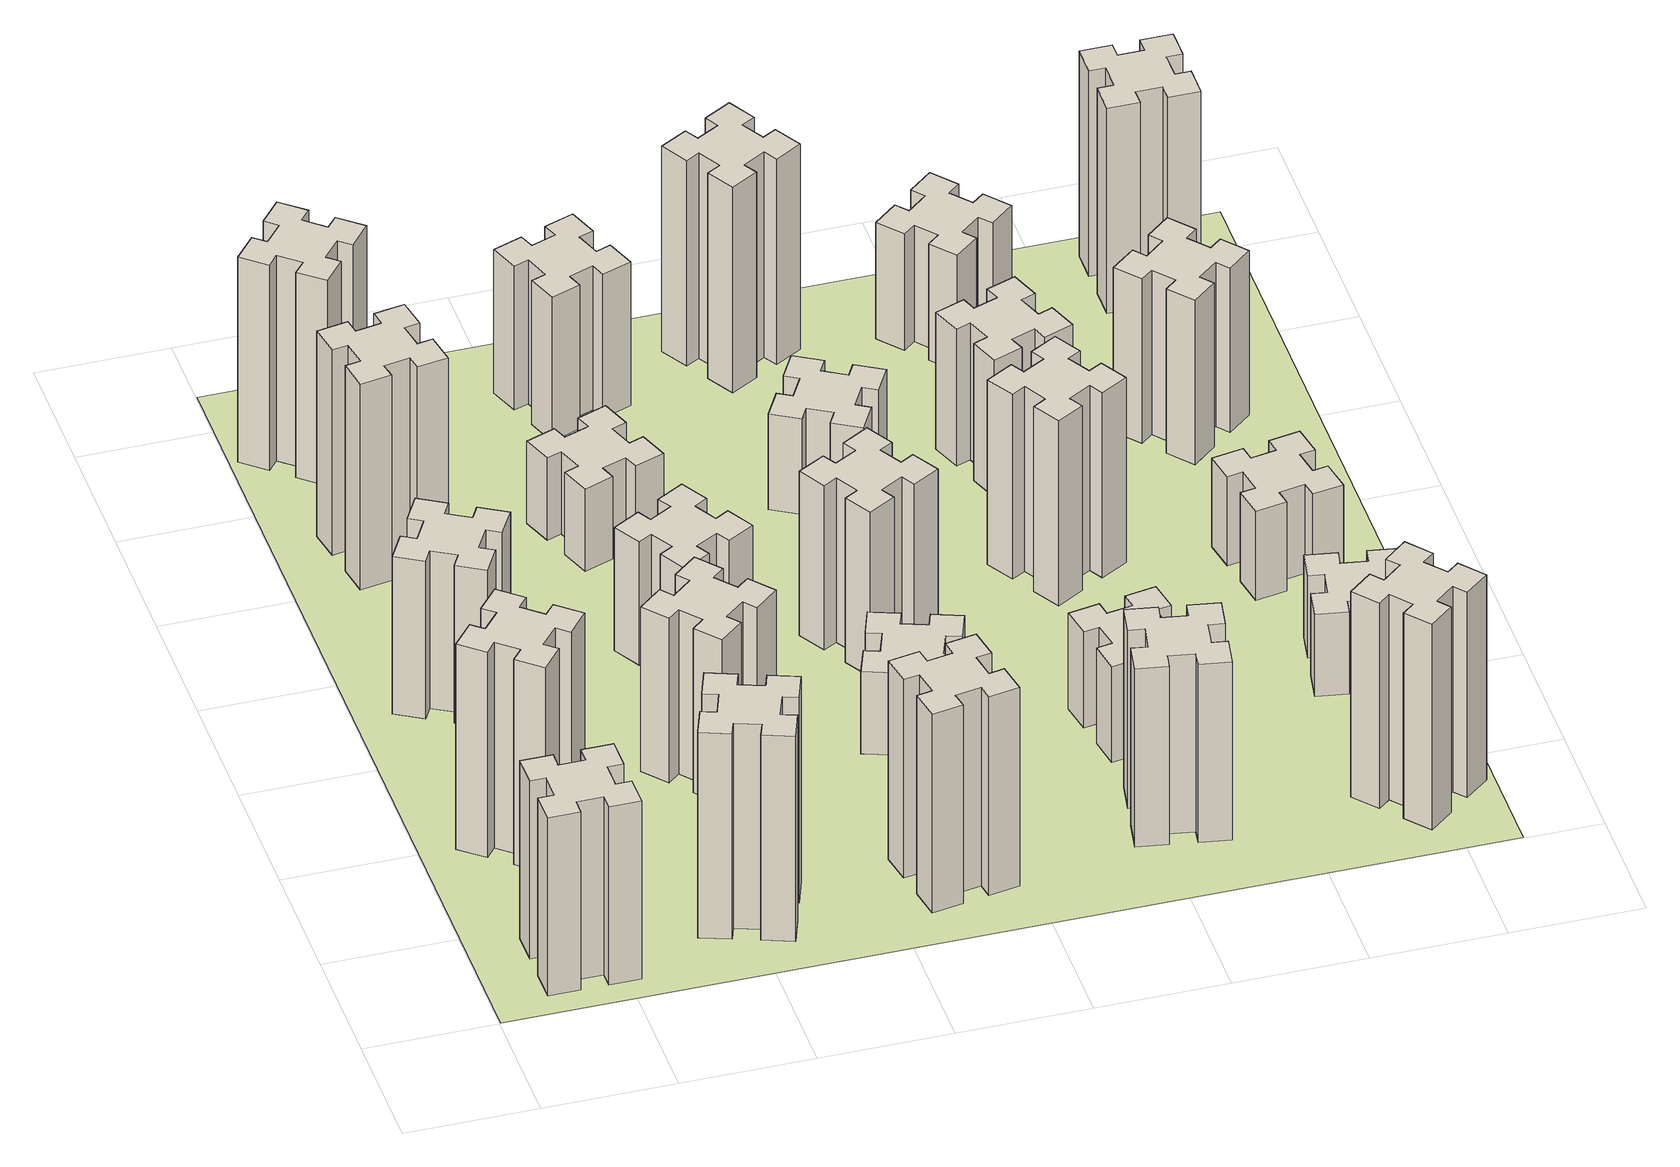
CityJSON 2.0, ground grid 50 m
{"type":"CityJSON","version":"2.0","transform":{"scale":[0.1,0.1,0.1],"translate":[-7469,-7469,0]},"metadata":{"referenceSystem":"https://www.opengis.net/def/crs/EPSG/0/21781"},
"CityObjects":{
"building1":{"type":"Building","attributes":{"class":"1000","function":"1000","usage":"1000","yearOfConstruction":2016,"roofType":"1000","measuredHeight":78,"storeysAboveGround":30,"storeysBelowGround":0},"geometry":[{"type":"Solid","lod":"1","boundaries":[[[[0,1,2,3,4,5,6,7,8,9,10,11,12,13,14,15,16,17,18,19]],[[17,16,20,21]],[[16,15,22,20]],[[15,14,23,22]],[[14,13,24,23]],[[13,12,25,24]],[[12,11,26,25]],[[11,10,27,26]],[[10,9,28,27]],[[9,8,29,28]],[[8,7,30,29]],[[7,6,31,30]],[[6,5,32,31]],[[5,4,33,32]],[[4,3,34,33]],[[3,2,35,34]],[[2,1,36,35]],[[1,0,37,36]],[[0,19,38,37]],[[19,18,39,38]],[[18,17,21,39]],[[24,25,26,27,28,29,30,31,32,33,34,35,36,37,38,39,21,20,22,23]]]]}]},
"building2":{"type":"Building","attributes":{"class":"1000","function":"1000","usage":"1000","yearOfConstruction":2016,"roofType":"1000","measuredHeight":90,"storeysAboveGround":30,"storeysBelowGround":0},"geometry":[{"type":"Solid","lod":"1","boundaries":[[[[40,41,42,43,44,45,46,47,48,49,50,51,52,53,54,55,56,57,58,59]],[[57,56,60,61]],[[56,55,62,60]],[[55,54,63,62]],[[54,53,64,63]],[[53,52,65,64]],[[52,51,66,65]],[[51,50,67,66]],[[50,49,68,67]],[[49,48,69,68]],[[48,47,70,69]],[[47,46,71,70]],[[46,45,72,71]],[[45,44,73,72]],[[44,43,74,73]],[[43,42,75,74]],[[42,41,76,75]],[[41,40,77,76]],[[40,59,78,77]],[[59,58,79,78]],[[58,57,61,79]],[[64,65,66,67,68,69,70,71,72,73,74,75,76,77,78,79,61,60,62,63]]]]}]},
"building3":{"type":"Building","attributes":{"class":"1000","function":"1000","usage":"1000","yearOfConstruction":2016,"roofType":"1000","measuredHeight":69,"storeysAboveGround":30,"storeysBelowGround":0},"geometry":[{"type":"Solid","lod":"1","boundaries":[[[[80,81,82,83,84,85,86,87,88,89,90,91,92,93,94,95,96,97,98,99]],[[97,96,100,101]],[[96,95,102,100]],[[95,94,103,102]],[[94,93,104,103]],[[93,92,105,104]],[[92,91,106,105]],[[91,90,107,106]],[[90,89,108,107]],[[89,88,109,108]],[[88,87,110,109]],[[87,86,111,110]],[[86,85,112,111]],[[85,84,113,112]],[[84,83,114,113]],[[83,82,115,114]],[[82,81,116,115]],[[81,80,117,116]],[[80,99,118,117]],[[99,98,119,118]],[[98,97,101,119]],[[104,105,106,107,108,109,110,111,112,113,114,115,116,117,118,119,101,100,102,103]]]]}]},
"building4":{"type":"Building","attributes":{"class":"1000","function":"1000","usage":"1000","yearOfConstruction":2016,"roofType":"1000","measuredHeight":90,"storeysAboveGround":30,"storeysBelowGround":0},"geometry":[{"type":"Solid","lod":"1","boundaries":[[[[120,121,122,123,124,125,126,127,128,129,130,131,132,133,134,135,136,137,138,139]],[[137,136,140,141]],[[136,135,142,140]],[[135,134,143,142]],[[134,133,144,143]],[[133,132,145,144]],[[132,131,146,145]],[[131,130,147,146]],[[130,129,148,147]],[[129,128,149,148]],[[128,127,150,149]],[[127,126,151,150]],[[126,125,152,151]],[[125,124,153,152]],[[124,123,154,153]],[[123,122,155,154]],[[122,121,156,155]],[[121,120,157,156]],[[120,139,158,157]],[[139,138,159,158]],[[138,137,141,159]],[[144,145,146,147,148,149,150,151,152,153,154,155,156,157,158,159,141,140,142,143]]]]}]},
"building5":{"type":"Building","attributes":{"class":"1000","function":"1000","usage":"1000","yearOfConstruction":2016,"roofType":"1000","measuredHeight":90,"storeysAboveGround":30,"storeysBelowGround":0},"geometry":[{"type":"Solid","lod":"1","boundaries":[[[[160,161,162,163,164,165,166,167,168,169,170,171,172,173,174,175,176,177,178,179]],[[177,176,180,181]],[[176,175,182,180]],[[175,174,183,182]],[[174,173,184,183]],[[173,172,185,184]],[[172,171,186,185]],[[171,170,187,186]],[[170,169,188,187]],[[169,168,189,188]],[[168,167,190,189]],[[167,166,191,190]],[[166,165,192,191]],[[165,164,193,192]],[[164,163,194,193]],[[163,162,195,194]],[[162,161,196,195]],[[161,160,197,196]],[[160,179,198,197]],[[179,178,199,198]],[[178,177,181,199]],[[184,185,186,187,188,189,190,191,192,193,194,195,196,197,198,199,181,180,182,183]]]]}]},
"building6":{"type":"Building","attributes":{"class":"1000","function":"1000","usage":"1000","yearOfConstruction":2016,"roofType":"1000","measuredHeight":90,"storeysAboveGround":30,"storeysBelowGround":0},"geometry":[{"type":"Solid","lod":"1","boundaries":[[[[200,201,202,203,204,205,206,207,208,209,210,211,212,213,214,215,216,217,218,219]],[[217,216,220,221]],[[216,215,222,220]],[[215,214,223,222]],[[214,213,224,223]],[[213,212,225,224]],[[212,211,226,225]],[[211,210,227,226]],[[210,209,228,227]],[[209,208,229,228]],[[208,207,230,229]],[[207,206,231,230]],[[206,205,232,231]],[[205,204,233,232]],[[204,203,234,233]],[[203,202,235,234]],[[202,201,236,235]],[[201,200,237,236]],[[200,219,238,237]],[[219,218,239,238]],[[218,217,221,239]],[[224,225,226,227,228,229,230,231,232,233,234,235,236,237,238,239,221,220,222,223]]]]}]},
"building7":{"type":"Building","attributes":{"class":"1000","function":"1000","usage":"1000","yearOfConstruction":2016,"roofType":"1000","measuredHeight":72,"storeysAboveGround":30,"storeysBelowGround":0},"geometry":[{"type":"Solid","lod":"1","boundaries":[[[[240,241,242,243,244,245,246,247,248,249,250,251,252,253,254,255,256,257,258,259]],[[257,256,260,261]],[[256,255,262,260]],[[255,254,263,262]],[[254,253,264,263]],[[253,252,265,264]],[[252,251,266,265]],[[251,250,267,266]],[[250,249,268,267]],[[249,248,269,268]],[[248,247,270,269]],[[247,246,271,270]],[[246,245,272,271]],[[245,244,273,272]],[[244,243,274,273]],[[243,242,275,274]],[[242,241,276,275]],[[241,240,277,276]],[[240,259,278,277]],[[259,258,279,278]],[[258,257,261,279]],[[264,265,266,267,268,269,270,271,272,273,274,275,276,277,278,279,261,260,262,263]]]]}]},
"building8":{"type":"Building","attributes":{"class":"1000","function":"1000","usage":"1000","yearOfConstruction":2016,"roofType":"1000","measuredHeight":54,"storeysAboveGround":30,"storeysBelowGround":0},"geometry":[{"type":"Solid","lod":"1","boundaries":[[[[280,281,282,283,284,285,286,287,288,289,290,291,292,293,294,295,296,297,298,299]],[[297,296,300,301]],[[296,295,302,300]],[[295,294,303,302]],[[294,293,304,303]],[[293,292,305,304]],[[292,291,306,305]],[[291,290,307,306]],[[290,289,308,307]],[[289,288,309,308]],[[288,287,310,309]],[[287,286,311,310]],[[286,285,312,311]],[[285,284,313,312]],[[284,283,314,313]],[[283,282,315,314]],[[282,281,316,315]],[[281,280,317,316]],[[280,299,318,317]],[[299,298,319,318]],[[298,297,301,319]],[[304,305,306,307,308,309,310,311,312,313,314,315,316,317,318,319,301,300,302,303]]]]}]},
"building9":{"type":"Building","attributes":{"class":"1000","function":"1000","usage":"1000","yearOfConstruction":2016,"roofType":"1000","measuredHeight":87,"storeysAboveGround":30,"storeysBelowGround":0},"geometry":[{"type":"Solid","lod":"1","boundaries":[[[[320,321,322,323,324,325,326,327,328,329,330,331,332,333,334,335,336,337,338,339]],[[337,336,340,341]],[[336,335,342,340]],[[335,334,343,342]],[[334,333,344,343]],[[333,332,345,344]],[[332,331,346,345]],[[331,330,347,346]],[[330,329,348,347]],[[329,328,349,348]],[[328,327,350,349]],[[327,326,351,350]],[[326,325,352,351]],[[325,324,353,352]],[[324,323,354,353]],[[323,322,355,354]],[[322,321,356,355]],[[321,320,357,356]],[[320,339,358,357]],[[339,338,359,358]],[[338,337,341,359]],[[344,345,346,347,348,349,350,351,352,353,354,355,356,357,358,359,341,340,342,343]]]]}]},
"building10":{"type":"Building","attributes":{"class":"1000","function":"1000","usage":"1000","yearOfConstruction":2016,"roofType":"1000","measuredHeight":36,"storeysAboveGround":30,"storeysBelowGround":0},"geometry":[{"type":"Solid","lod":"1","boundaries":[[[[360,361,362,363,364,365,366,367,368,369,370,371,372,373,374,375,376,377,378,379]],[[377,376,380,381]],[[376,375,382,380]],[[375,374,383,382]],[[374,373,384,383]],[[373,372,385,384]],[[372,371,386,385]],[[371,370,387,386]],[[370,369,388,387]],[[369,368,389,388]],[[368,367,390,389]],[[367,366,391,390]],[[366,365,392,391]],[[365,364,393,392]],[[364,363,394,393]],[[363,362,395,394]],[[362,361,396,395]],[[361,360,397,396]],[[360,379,398,397]],[[379,378,399,398]],[[378,377,381,399]],[[384,385,386,387,388,389,390,391,392,393,394,395,396,397,398,399,381,380,382,383]]]]}]},
"building11":{"type":"Building","attributes":{"class":"1000","function":"1000","usage":"1000","yearOfConstruction":2016,"roofType":"1000","measuredHeight":63,"storeysAboveGround":30,"storeysBelowGround":0},"geometry":[{"type":"Solid","lod":"1","boundaries":[[[[400,401,402,403,404,405,406,407,408,409,410,411,412,413,414,415,416,417,418,419]],[[417,416,420,421]],[[416,415,422,420]],[[415,414,423,422]],[[414,413,424,423]],[[413,412,425,424]],[[412,411,426,425]],[[411,410,427,426]],[[410,409,428,427]],[[409,408,429,428]],[[408,407,430,429]],[[407,406,431,430]],[[406,405,432,431]],[[405,404,433,432]],[[404,403,434,433]],[[403,402,435,434]],[[402,401,436,435]],[[401,400,437,436]],[[400,419,438,437]],[[419,418,439,438]],[[418,417,421,439]],[[424,425,426,427,428,429,430,431,432,433,434,435,436,437,438,439,421,420,422,423]]]]}]},
"building12":{"type":"Building","attributes":{"class":"1000","function":"1000","usage":"1000","yearOfConstruction":2016,"roofType":"1000","measuredHeight":36,"storeysAboveGround":30,"storeysBelowGround":0},"geometry":[{"type":"Solid","lod":"1","boundaries":[[[[440,441,442,443,444,445,446,447,448,449,450,451,452,453,454,455,456,457,458,459]],[[457,456,460,461]],[[456,455,462,460]],[[455,454,463,462]],[[454,453,464,463]],[[453,452,465,464]],[[452,451,466,465]],[[451,450,467,466]],[[450,449,468,467]],[[449,448,469,468]],[[448,447,470,469]],[[447,446,471,470]],[[446,445,472,471]],[[445,444,473,472]],[[444,443,474,473]],[[443,442,475,474]],[[442,441,476,475]],[[441,440,477,476]],[[440,459,478,477]],[[459,458,479,478]],[[458,457,461,479]],[[464,465,466,467,468,469,470,471,472,473,474,475,476,477,478,479,461,460,462,463]]]]}]},
"building13":{"type":"Building","attributes":{"class":"1000","function":"1000","usage":"1000","yearOfConstruction":2016,"roofType":"1000","measuredHeight":72,"storeysAboveGround":30,"storeysBelowGround":0},"geometry":[{"type":"Solid","lod":"1","boundaries":[[[[480,481,482,483,484,485,486,487,488,489,490,491,492,493,494,495,496,497,498,499]],[[497,496,500,501]],[[496,495,502,500]],[[495,494,503,502]],[[494,493,504,503]],[[493,492,505,504]],[[492,491,506,505]],[[491,490,507,506]],[[490,489,508,507]],[[489,488,509,508]],[[488,487,510,509]],[[487,486,511,510]],[[486,485,512,511]],[[485,484,513,512]],[[484,483,514,513]],[[483,482,515,514]],[[482,481,516,515]],[[481,480,517,516]],[[480,499,518,517]],[[499,498,519,518]],[[498,497,501,519]],[[504,505,506,507,508,509,510,511,512,513,514,515,516,517,518,519,501,500,502,503]]]]}]},
"building14":{"type":"Building","attributes":{"class":"1000","function":"1000","usage":"1000","yearOfConstruction":2016,"roofType":"1000","measuredHeight":42,"storeysAboveGround":30,"storeysBelowGround":0},"geometry":[{"type":"Solid","lod":"1","boundaries":[[[[520,521,522,523,524,525,526,527,528,529,530,531,532,533,534,535,536,537,538,539]],[[537,536,540,541]],[[536,535,542,540]],[[535,534,543,542]],[[534,533,544,543]],[[533,532,545,544]],[[532,531,546,545]],[[531,530,547,546]],[[530,529,548,547]],[[529,528,549,548]],[[528,527,550,549]],[[527,526,551,550]],[[526,525,552,551]],[[525,524,553,552]],[[524,523,554,553]],[[523,522,555,554]],[[522,521,556,555]],[[521,520,557,556]],[[520,539,558,557]],[[539,538,559,558]],[[538,537,541,559]],[[544,545,546,547,548,549,550,551,552,553,554,555,556,557,558,559,541,540,542,543]]]]}]},
"building15":{"type":"Building","attributes":{"class":"1000","function":"1000","usage":"1000","yearOfConstruction":2016,"roofType":"1000","measuredHeight":78,"storeysAboveGround":30,"storeysBelowGround":0},"geometry":[{"type":"Solid","lod":"1","boundaries":[[[[560,561,562,563,564,565,566,567,568,569,570,571,572,573,574,575,576,577,578,579]],[[577,576,580,581]],[[576,575,582,580]],[[575,574,583,582]],[[574,573,584,583]],[[573,572,585,584]],[[572,571,586,585]],[[571,570,587,586]],[[570,569,588,587]],[[569,568,589,588]],[[568,567,590,589]],[[567,566,591,590]],[[566,565,592,591]],[[565,564,593,592]],[[564,563,594,593]],[[563,562,595,594]],[[562,561,596,595]],[[561,560,597,596]],[[560,579,598,597]],[[579,578,599,598]],[[578,577,581,599]],[[584,585,586,587,588,589,590,591,592,593,594,595,596,597,598,599,581,580,582,583]]]]}]},
"building16":{"type":"Building","attributes":{"class":"1000","function":"1000","usage":"1000","yearOfConstruction":2016,"roofType":"1000","measuredHeight":90,"storeysAboveGround":30,"storeysBelowGround":0},"geometry":[{"type":"Solid","lod":"1","boundaries":[[[[600,601,602,603,604,605,606,607,608,609,610,611,612,613,614,615,616,617,618,619]],[[617,616,620,621]],[[616,615,622,620]],[[615,614,623,622]],[[614,613,624,623]],[[613,612,625,624]],[[612,611,626,625]],[[611,610,627,626]],[[610,609,628,627]],[[609,608,629,628]],[[608,607,630,629]],[[607,606,631,630]],[[606,605,632,631]],[[605,604,633,632]],[[604,603,634,633]],[[603,602,635,634]],[[602,601,636,635]],[[601,600,637,636]],[[600,619,638,637]],[[619,618,639,638]],[[618,617,621,639]],[[624,625,626,627,628,629,630,631,632,633,634,635,636,637,638,639,621,620,622,623]]]]}]},
"building17":{"type":"Building","attributes":{"class":"1000","function":"1000","usage":"1000","yearOfConstruction":2016,"roofType":"1000","measuredHeight":42,"storeysAboveGround":30,"storeysBelowGround":0},"geometry":[{"type":"Solid","lod":"1","boundaries":[[[[640,641,642,643,644,645,646,647,648,649,650,651,652,653,654,655,656,657,658,659]],[[657,656,660,661]],[[656,655,662,660]],[[655,654,663,662]],[[654,653,664,663]],[[653,652,665,664]],[[652,651,666,665]],[[651,650,667,666]],[[650,649,668,667]],[[649,648,669,668]],[[648,647,670,669]],[[647,646,671,670]],[[646,645,672,671]],[[645,644,673,672]],[[644,643,674,673]],[[643,642,675,674]],[[642,641,676,675]],[[641,640,677,676]],[[640,659,678,677]],[[659,658,679,678]],[[658,657,661,679]],[[664,665,666,667,668,669,670,671,672,673,674,675,676,677,678,679,661,660,662,663]]]]}]},
"building18":{"type":"Building","attributes":{"class":"1000","function":"1000","usage":"1000","yearOfConstruction":2016,"roofType":"1000","measuredHeight":81,"storeysAboveGround":30,"storeysBelowGround":0},"geometry":[{"type":"Solid","lod":"1","boundaries":[[[[680,681,682,683,684,685,686,687,688,689,690,691,692,693,694,695,696,697,698,699]],[[697,696,700,701]],[[696,695,702,700]],[[695,694,703,702]],[[694,693,704,703]],[[693,692,705,704]],[[692,691,706,705]],[[691,690,707,706]],[[690,689,708,707]],[[689,688,709,708]],[[688,687,710,709]],[[687,686,711,710]],[[686,685,712,711]],[[685,684,713,712]],[[684,683,714,713]],[[683,682,715,714]],[[682,681,716,715]],[[681,680,717,716]],[[680,699,718,717]],[[699,698,719,718]],[[698,697,701,719]],[[704,705,706,707,708,709,710,711,712,713,714,715,716,717,718,719,701,700,702,703]]]]}]},
"building19":{"type":"Building","attributes":{"class":"1000","function":"1000","usage":"1000","yearOfConstruction":2016,"roofType":"1000","measuredHeight":60,"storeysAboveGround":30,"storeysBelowGround":0},"geometry":[{"type":"Solid","lod":"1","boundaries":[[[[720,721,722,723,724,725,726,727,728,729,730,731,732,733,734,735,736,737,738,739]],[[737,736,740,741]],[[736,735,742,740]],[[735,734,743,742]],[[734,733,744,743]],[[733,732,745,744]],[[732,731,746,745]],[[731,730,747,746]],[[730,729,748,747]],[[729,728,749,748]],[[728,727,750,749]],[[727,726,751,750]],[[726,725,752,751]],[[725,724,753,752]],[[724,723,754,753]],[[723,722,755,754]],[[722,721,756,755]],[[721,720,757,756]],[[720,739,758,757]],[[739,738,759,758]],[[738,737,741,759]],[[744,745,746,747,748,749,750,751,752,753,754,755,756,757,758,759,741,740,742,743]]]]}]},
"building20":{"type":"Building","attributes":{"class":"1000","function":"1000","usage":"1000","yearOfConstruction":2016,"roofType":"1000","measuredHeight":90,"storeysAboveGround":30,"storeysBelowGround":0},"geometry":[{"type":"Solid","lod":"1","boundaries":[[[[760,761,762,763,764,765,766,767,768,769,770,771,772,773,774,775,776,777,778,779]],[[777,776,780,781]],[[776,775,782,780]],[[775,774,783,782]],[[774,773,784,783]],[[773,772,785,784]],[[772,771,786,785]],[[771,770,787,786]],[[770,769,788,787]],[[769,768,789,788]],[[768,767,790,789]],[[767,766,791,790]],[[766,765,792,791]],[[765,764,793,792]],[[764,763,794,793]],[[763,762,795,794]],[[762,761,796,795]],[[761,760,797,796]],[[760,779,798,797]],[[779,778,799,798]],[[778,777,781,799]],[[784,785,786,787,788,789,790,791,792,793,794,795,796,797,798,799,781,780,782,783]]]]}]},
"building21":{"type":"Building","attributes":{"class":"1000","function":"1000","usage":"1000","yearOfConstruction":2016,"roofType":"1000","measuredHeight":51,"storeysAboveGround":30,"storeysBelowGround":0},"geometry":[{"type":"Solid","lod":"1","boundaries":[[[[800,801,802,803,804,805,806,807,808,809,810,811,812,813,814,815,816,817,818,819]],[[817,816,820,821]],[[816,815,822,820]],[[815,814,823,822]],[[814,813,824,823]],[[813,812,825,824]],[[812,811,826,825]],[[811,810,827,826]],[[810,809,828,827]],[[809,808,829,828]],[[808,807,830,829]],[[807,806,831,830]],[[806,805,832,831]],[[805,804,833,832]],[[804,803,834,833]],[[803,802,835,834]],[[802,801,836,835]],[[801,800,837,836]],[[800,819,838,837]],[[819,818,839,838]],[[818,817,821,839]],[[824,825,826,827,828,829,830,831,832,833,834,835,836,837,838,839,821,820,822,823]]]]}]},
"building22":{"type":"Building","attributes":{"class":"1000","function":"1000","usage":"1000","yearOfConstruction":2016,"roofType":"1000","measuredHeight":36,"storeysAboveGround":30,"storeysBelowGround":0},"geometry":[{"type":"Solid","lod":"1","boundaries":[[[[840,841,842,843,844,845,846,847,848,849,850,851,852,853,854,855,856,857,858,859]],[[857,856,860,861]],[[856,855,862,860]],[[855,854,863,862]],[[854,853,864,863]],[[853,852,865,864]],[[852,851,866,865]],[[851,850,867,866]],[[850,849,868,867]],[[849,848,869,868]],[[848,847,870,869]],[[847,846,871,870]],[[846,845,872,871]],[[845,844,873,872]],[[844,843,874,873]],[[843,842,875,874]],[[842,841,876,875]],[[841,840,877,876]],[[840,859,878,877]],[[859,858,879,878]],[[858,857,861,879]],[[864,865,866,867,868,869,870,871,872,873,874,875,876,877,878,879,861,860,862,863]]]]}]},
"building23":{"type":"Building","attributes":{"class":"1000","function":"1000","usage":"1000","yearOfConstruction":2016,"roofType":"1000","measuredHeight":39,"storeysAboveGround":30,"storeysBelowGround":0},"geometry":[{"type":"Solid","lod":"1","boundaries":[[[[880,881,882,883,884,885,886,887,888,889,890,891,892,893,894,895,896,897,898,899]],[[897,896,900,901]],[[896,895,902,900]],[[895,894,903,902]],[[894,893,904,903]],[[893,892,905,904]],[[892,891,906,905]],[[891,890,907,906]],[[890,889,908,907]],[[889,888,909,908]],[[888,887,910,909]],[[887,886,911,910]],[[886,885,912,911]],[[885,884,913,912]],[[884,883,914,913]],[[883,882,915,914]],[[882,881,916,915]],[[881,880,917,916]],[[880,899,918,917]],[[899,898,919,918]],[[898,897,901,919]],[[904,905,906,907,908,909,910,911,912,913,914,915,916,917,918,919,901,900,902,903]]]]}]},
"building24":{"type":"Building","attributes":{"class":"1000","function":"1000","usage":"1000","yearOfConstruction":2016,"roofType":"1000","measuredHeight":72,"storeysAboveGround":30,"storeysBelowGround":0},"geometry":[{"type":"Solid","lod":"1","boundaries":[[[[920,921,922,923,924,925,926,927,928,929,930,931,932,933,934,935,936,937,938,939]],[[937,936,940,941]],[[936,935,942,940]],[[935,934,943,942]],[[934,933,944,943]],[[933,932,945,944]],[[932,931,946,945]],[[931,930,947,946]],[[930,929,948,947]],[[929,928,949,948]],[[928,927,950,949]],[[927,926,951,950]],[[926,925,952,951]],[[925,924,953,952]],[[924,923,954,953]],[[923,922,955,954]],[[922,921,956,955]],[[921,920,957,956]],[[920,939,958,957]],[[939,938,959,958]],[[938,937,941,959]],[[944,945,946,947,948,949,950,951,952,953,954,955,956,957,958,959,941,940,942,943]]]]}]},
"building25":{"type":"Building","attributes":{"class":"1000","function":"1000","usage":"1000","yearOfConstruction":2016,"roofType":"1000","measuredHeight":90,"storeysAboveGround":30,"storeysBelowGround":0},"geometry":[{"type":"Solid","lod":"1","boundaries":[[[[960,961,962,963,964,965,966,967,968,969,970,971,972,973,974,975,976,977,978,979]],[[977,976,980,981]],[[976,975,982,980]],[[975,974,983,982]],[[974,973,984,983]],[[973,972,985,984]],[[972,971,986,985]],[[971,970,987,986]],[[970,969,988,987]],[[969,968,989,988]],[[968,967,990,989]],[[967,966,991,990]],[[966,965,992,991]],[[965,964,993,992]],[[964,963,994,993]],[[963,962,995,994]],[[962,961,996,995]],[[961,960,997,996]],[[960,979,998,997]],[[979,978,999,998]],[[978,977,981,999]],[[984,985,986,987,988,989,990,991,992,993,994,995,996,997,998,999,981,980,982,983]]]]}]},
"landuse1":{"type":"LandUse","attributes":{"name":"plot1","function":"1010"},"geometry":[{"type":"MultiSurface","lod":"1","boundaries":[[[1000,1001,1002,1003]]]}]}
},
"vertices":[
[265,325,0],[265,225,0],[205,225,0],[205,105,0],[325,105,0],[325,165,0],[425,165,0],[425,105,0],[545,105,0],[545,225,0],[485,225,0],[485,325,0],[545,325,0],[545,445,0],[425,445,0],[425,385,0],[325,385,0],[325,445,0],[205,445,0],[205,325,0],[325,385,780],[325,445,780],[425,385,780],[425,445,780],[545,445,780],[545,325,780],[485,325,780],[485,225,780],[545,225,780],[545,105,780],[425,105,780],[425,165,780],[325,165,780],[325,105,780],[205,105,780],[205,225,780],[265,225,780],[265,325,780],[205,325,780],[205,445,780],
[484,1067,0],[408,1132,0],[446,1178,0],[354,1255,0],[277,1163,0],[323,1124,0],[259,1048,0],[213,1086,0],[136,994,0],[228,917,0],[266,963,0],[343,899,0],[304,853,0],[396,776,0],[473,868,0],[427,906,0],[492,983,0],[538,944,0],[615,1036,0],[523,1113,0],[492,983,900],[538,944,900],[427,906,900],[473,868,900],[396,776,900],[304,853,900],[343,899,900],[266,963,900],[228,917,900],[136,994,900],[213,1086,900],[259,1048,900],[323,1124,900],[277,1163,900],[354,1255,900],[446,1178,900],[408,1132,900],[484,1067,900],[523,1113,900],[615,1036,900],
[474,1926,0],[387,1976,0],[417,2028,0],[313,2088,0],[253,1984,0],[305,1954,0],[255,1867,0],[203,1897,0],[143,1793,0],[247,1733,0],[277,1785,0],[364,1735,0],[334,1683,0],[438,1623,0],[498,1727,0],[446,1757,0],[496,1844,0],[548,1814,0],[608,1918,0],[504,1978,0],[496,1844,690],[548,1814,690],[446,1757,690],[498,1727,690],[438,1623,690],[334,1683,690],[364,1735,690],[277,1785,690],[247,1733,690],[143,1793,690],[203,1897,690],[255,1867,690],[305,1954,690],[253,1984,690],[313,2088,690],[417,2028,690],[387,1976,690],[474,1926,690],[504,1978,690],[608,1918,690],
[929,460,0],[895,366,0],[839,387,0],[797,274,0],[910,233,0],[931,289,0],[1025,255,0],[1004,199,0],[1117,157,0],[1158,270,0],[1102,291,0],[1136,385,0],[1192,364,0],[1233,477,0],[1120,518,0],[1100,462,0],[1006,496,0],[1027,552,0],[914,593,0],[873,480,0],[1006,496,900],[1027,552,900],[1100,462,900],[1120,518,900],[1233,477,900],[1192,364,900],[1136,385,900],[1102,291,900],[1158,270,900],[1117,157,900],[1004,199,900],[1025,255,900],[931,289,900],[910,233,900],[797,274,900],[839,387,900],[895,366,900],[929,460,900],[873,480,900],[914,593,900],
[405,2812,0],[307,2795,0],[297,2854,0],[178,2833,0],[199,2715,0],[258,2725,0],[276,2627,0],[217,2617,0],[237,2498,0],[356,2519,0],[345,2578,0],[444,2596,0],[454,2537,0],[572,2557,0],[551,2676,0],[492,2665,0],[475,2764,0],[534,2774,0],[513,2892,0],[395,2871,0],[475,2764,900],[534,2774,900],[492,2665,900],[551,2676,900],[572,2557,900],[454,2537,900],[444,2596,900],[345,2578,900],[356,2519,900],[237,2498,900],[217,2617,900],[276,2627,900],[258,2725,900],[199,2715,900],[178,2833,900],[297,2854,900],[307,2795,900],[405,2812,900],[395,2871,900],[513,2892,900],
[384,3387,0],[308,3452,0],[346,3498,0],[254,3575,0],[177,3483,0],[223,3444,0],[159,3368,0],[113,3406,0],[36,3314,0],[128,3237,0],[166,3283,0],[243,3219,0],[204,3173,0],[296,3096,0],[373,3188,0],[327,3226,0],[392,3303,0],[438,3264,0],[515,3356,0],[423,3433,0],[392,3303,900],[438,3264,900],[327,3226,900],[373,3188,900],[296,3096,900],[204,3173,900],[243,3219,900],[166,3283,900],[128,3237,900],[36,3314,900],[113,3406,900],[159,3368,900],[223,3444,900],[177,3483,900],[254,3575,900],[346,3498,900],[308,3452,900],[384,3387,900],[423,3433,900],[515,3356,900],
[1083,1332,0],[1006,1267,0],[968,1313,0],[876,1236,0],[953,1144,0],[999,1183,0],[1063,1106,0],[1017,1068,0],[1094,976,0],[1186,1053,0],[1148,1099,0],[1224,1163,0],[1263,1117,0],[1355,1194,0],[1278,1286,0],[1232,1248,0],[1167,1324,0],[1213,1363,0],[1136,1455,0],[1044,1378,0],[1167,1324,720],[1213,1363,720],[1232,1248,720],[1278,1286,720],[1355,1194,720],[1263,1117,720],[1224,1163,720],[1148,1099,720],[1186,1053,720],[1094,976,720],[1017,1068,720],[1063,1106,720],[999,1183,720],[953,1144,720],[876,1236,720],[968,1313,720],[1006,1267,720],[1083,1332,720],[1044,1378,720],[1136,1455,720],
[1336,1867,0],[1286,1954,0],[1338,1984,0],[1278,2088,0],[1174,2028,0],[1204,1976,0],[1117,1926,0],[1087,1978,0],[983,1918,0],[1043,1814,0],[1095,1844,0],[1145,1757,0],[1093,1727,0],[1153,1623,0],[1257,1683,0],[1227,1735,0],[1314,1785,0],[1344,1733,0],[1448,1793,0],[1388,1897,0],[1314,1785,540],[1344,1733,540],[1227,1735,540],[1257,1683,540],[1153,1623,540],[1093,1727,540],[1145,1757,540],[1095,1844,540],[1043,1814,540],[983,1918,540],[1087,1978,540],[1117,1926,540],[1204,1976,540],[1174,2028,540],[1278,2088,540],[1338,1984,540],[1286,1954,540],[1336,1867,540],[1388,1897,540],[1448,1793,540],
[1785,492,0],[1687,475,0],[1677,534,0],[1558,513,0],[1579,395,0],[1638,405,0],[1656,307,0],[1597,297,0],[1617,178,0],[1736,199,0],[1725,258,0],[1824,276,0],[1834,217,0],[1952,237,0],[1931,356,0],[1872,345,0],[1855,444,0],[1914,454,0],[1893,572,0],[1775,551,0],[1855,444,870],[1914,454,870],[1872,345,870],[1931,356,870],[1952,237,870],[1834,217,870],[1824,276,870],[1725,258,870],[1736,199,870],[1617,178,870],[1597,297,870],[1656,307,870],[1638,405,870],[1579,395,870],[1558,513,870],[1677,534,870],[1687,475,870],[1785,492,870],[1775,551,870],[1893,572,870],
[1125,2716,0],[1031,2682,0],[1010,2738,0],[897,2697,0],[939,2584,0],[995,2605,0],[1029,2511,0],[973,2490,0],[1014,2377,0],[1127,2419,0],[1106,2475,0],[1200,2509,0],[1220,2453,0],[1333,2494,0],[1292,2607,0],[1236,2586,0],[1202,2680,0],[1258,2700,0],[1217,2813,0],[1104,2772,0],[1202,2680,360],[1258,2700,360],[1236,2586,360],[1292,2607,360],[1333,2494,360],[1220,2453,360],[1200,2509,360],[1106,2475,360],[1127,2419,360],[1014,2377,360],[973,2490,360],[1029,2511,360],[995,2605,360],[939,2584,360],[897,2697,360],[1010,2738,360],[1031,2682,360],[1125,2716,360],[1104,2772,360],[1217,2813,360],
[1225,3456,0],[1131,3422,0],[1110,3478,0],[997,3437,0],[1039,3324,0],[1095,3345,0],[1129,3251,0],[1073,3230,0],[1114,3117,0],[1227,3159,0],[1206,3215,0],[1300,3249,0],[1320,3193,0],[1433,3234,0],[1392,3347,0],[1336,3326,0],[1302,3420,0],[1358,3440,0],[1317,3553,0],[1204,3512,0],[1302,3420,630],[1358,3440,630],[1336,3326,630],[1392,3347,630],[1433,3234,630],[1320,3193,630],[1300,3249,630],[1206,3215,630],[1227,3159,630],[1114,3117,630],[1073,3230,630],[1129,3251,630],[1095,3345,630],[1039,3324,630],[997,3437,630],[1110,3478,630],[1131,3422,630],[1225,3456,630],[1204,3512,630],[1317,3553,630],
[1771,1129,0],[1865,1095,0],[1844,1039,0],[1957,997,0],[1998,1110,0],[1942,1131,0],[1976,1225,0],[2032,1204,0],[2073,1317,0],[1960,1358,0],[1940,1302,0],[1846,1336,0],[1867,1392,0],[1754,1433,0],[1713,1320,0],[1769,1300,0],[1735,1206,0],[1679,1227,0],[1637,1114,0],[1750,1073,0],[1735,1206,360],[1679,1227,360],[1769,1300,360],[1713,1320,360],[1754,1433,360],[1867,1392,360],[1846,1336,360],[1940,1302,360],[1960,1358,360],[2073,1317,360],[2032,1204,360],[1976,1225,360],[1942,1131,360],[1998,1110,360],[1957,997,360],[1844,1039,360],[1865,1095,360],[1771,1129,360],[1750,1073,360],[1637,1114,360],
[1976,1767,0],[1926,1854,0],[1978,1884,0],[1918,1988,0],[1814,1928,0],[1844,1876,0],[1757,1826,0],[1727,1878,0],[1623,1818,0],[1683,1714,0],[1735,1744,0],[1785,1657,0],[1733,1627,0],[1793,1523,0],[1897,1583,0],[1867,1635,0],[1954,1685,0],[1984,1633,0],[2088,1693,0],[2028,1797,0],[1954,1685,720],[1984,1633,720],[1867,1635,720],[1897,1583,720],[1793,1523,720],[1733,1627,720],[1785,1657,720],[1735,1744,720],[1683,1714,720],[1623,1818,720],[1727,1878,720],[1757,1826,720],[1844,1876,720],[1814,1928,720],[1918,1988,720],[1978,1884,720],[1926,1854,720],[1976,1767,720],[2028,1797,720],[2088,1693,720],
[2026,2497,0],[2076,2584,0],[2128,2554,0],[2188,2658,0],[2084,2718,0],[2054,2666,0],[1967,2716,0],[1997,2768,0],[1893,2828,0],[1833,2724,0],[1885,2694,0],[1835,2607,0],[1783,2637,0],[1723,2533,0],[1827,2473,0],[1857,2525,0],[1944,2475,0],[1914,2423,0],[2018,2363,0],[2078,2467,0],[1944,2475,420],[1914,2423,420],[1857,2525,420],[1827,2473,420],[1723,2533,420],[1783,2637,420],[1835,2607,420],[1885,2694,420],[1833,2724,420],[1893,2828,420],[1997,2768,420],[1967,2716,420],[2054,2666,420],[2084,2718,420],[2188,2658,420],[2128,2554,420],[2076,2584,420],[2026,2497,420],[2078,2467,420],[2018,2363,420],
[2496,544,0],[2478,445,0],[2419,456,0],[2398,337,0],[2517,317,0],[2527,376,0],[2625,358,0],[2615,299,0],[2733,278,0],[2754,397,0],[2695,407,0],[2712,505,0],[2771,495,0],[2792,613,0],[2674,634,0],[2664,575,0],[2565,592,0],[2576,651,0],[2457,672,0],[2437,554,0],[2565,592,780],[2576,651,780],[2664,575,780],[2674,634,780],[2792,613,780],[2771,495,780],[2712,505,780],[2695,407,780],[2754,397,780],[2733,278,780],[2615,299,780],[2625,358,780],[2527,376,780],[2517,317,780],[2398,337,780],[2419,456,780],[2478,445,780],[2496,544,780],[2437,554,780],[2457,672,780],
[1844,3556,0],[1757,3506,0],[1727,3558,0],[1623,3498,0],[1683,3394,0],[1735,3424,0],[1785,3337,0],[1733,3307,0],[1793,3203,0],[1897,3263,0],[1867,3315,0],[1954,3365,0],[1984,3313,0],[2088,3373,0],[2028,3477,0],[1976,3447,0],[1926,3534,0],[1978,3564,0],[1918,3668,0],[1814,3608,0],[1926,3534,900],[1978,3564,900],[1976,3447,900],[2028,3477,900],[2088,3373,900],[1984,3313,900],[1954,3365,900],[1867,3315,900],[1897,3263,900],[1793,3203,900],[1733,3307,900],[1785,3337,900],[1735,3424,900],[1683,3394,900],[1623,3498,900],[1727,3558,900],[1757,3506,900],[1844,3556,900],[1814,3608,900],[1918,3668,900],
[2625,1132,0],[2527,1115,0],[2517,1174,0],[2398,1153,0],[2419,1035,0],[2478,1045,0],[2496,947,0],[2437,937,0],[2457,818,0],[2576,839,0],[2565,898,0],[2664,916,0],[2674,857,0],[2792,877,0],[2771,996,0],[2712,985,0],[2695,1084,0],[2754,1094,0],[2733,1212,0],[2615,1191,0],[2695,1084,420],[2754,1094,420],[2712,985,420],[2771,996,420],[2792,877,420],[2674,857,420],[2664,916,420],[2565,898,420],[2576,839,420],[2457,818,420],[2437,937,420],[2496,947,420],[2478,1045,420],[2419,1035,420],[2398,1153,420],[2517,1174,420],[2527,1115,420],[2625,1132,420],[2615,1191,420],[2733,1212,420],
[2716,1967,0],[2666,2054,0],[2718,2084,0],[2658,2188,0],[2554,2128,0],[2584,2076,0],[2497,2026,0],[2467,2078,0],[2363,2018,0],[2423,1914,0],[2475,1944,0],[2525,1857,0],[2473,1827,0],[2533,1723,0],[2637,1783,0],[2607,1835,0],[2694,1885,0],[2724,1833,0],[2828,1893,0],[2768,1997,0],[2694,1885,810],[2724,1833,810],[2607,1835,810],[2637,1783,810],[2533,1723,810],[2473,1827,810],[2525,1857,810],[2475,1944,810],[2423,1914,810],[2363,2018,810],[2467,2078,810],[2497,2026,810],[2584,2076,810],[2554,2128,810],[2658,2188,810],[2718,2084,810],[2666,2054,810],[2716,1967,810],[2768,1997,810],[2828,1893,810],
[2586,2475,0],[2680,2509,0],[2700,2453,0],[2813,2494,0],[2772,2607,0],[2716,2586,0],[2682,2680,0],[2738,2700,0],[2697,2813,0],[2584,2772,0],[2605,2716,0],[2511,2682,0],[2490,2738,0],[2377,2697,0],[2419,2584,0],[2475,2605,0],[2509,2511,0],[2453,2490,0],[2494,2377,0],[2607,2419,0],[2509,2511,600],[2453,2490,600],[2475,2605,600],[2419,2584,600],[2377,2697,600],[2490,2738,600],[2511,2682,600],[2605,2716,600],[2584,2772,600],[2697,2813,600],[2738,2700,600],[2682,2680,600],[2716,2586,600],[2772,2607,600],[2813,2494,600],[2700,2453,600],[2680,2509,600],[2586,2475,600],[2607,2419,600],[2494,2377,600],
[3468,259,0],[3544,323,0],[3583,277,0],[3675,354,0],[3598,446,0],[3552,408,0],[3487,484,0],[3533,523,0],[3456,615,0],[3364,538,0],[3403,492,0],[3326,427,0],[3288,473,0],[3196,396,0],[3273,304,0],[3319,343,0],[3383,266,0],[3337,228,0],[3414,136,0],[3506,213,0],[3383,266,900],[3337,228,900],[3319,343,900],[3273,304,900],[3196,396,900],[3288,473,900],[3326,427,900],[3403,492,900],[3364,538,900],[3456,615,900],[3533,523,900],[3487,484,900],[3552,408,900],[3598,446,900],[3675,354,900],[3583,277,900],[3544,323,900],[3468,259,900],[3506,213,900],[3414,136,900],
[2712,3368,0],[2647,3444,0],[2693,3483,0],[2616,3575,0],[2524,3498,0],[2563,3452,0],[2486,3387,0],[2448,3433,0],[2356,3356,0],[2433,3264,0],[2479,3303,0],[2543,3226,0],[2497,3188,0],[2574,3096,0],[2666,3173,0],[2628,3219,0],[2704,3283,0],[2743,3237,0],[2835,3314,0],[2758,3406,0],[2704,3283,510],[2743,3237,510],[2628,3219,510],[2666,3173,510],[2574,3096,510],[2497,3188,510],[2543,3226,510],[2479,3303,510],[2433,3264,510],[2356,3356,510],[2448,3433,510],[2486,3387,510],[2563,3452,510],[2524,3498,510],[2616,3575,510],[2693,3483,510],[2647,3444,510],[2712,3368,510],[2758,3406,510],[2835,3314,510],
[3367,1016,0],[3465,998,0],[3455,939,0],[3573,918,0],[3594,1037,0],[3535,1047,0],[3552,1145,0],[3611,1135,0],[3632,1253,0],[3514,1274,0],[3504,1215,0],[3405,1232,0],[3416,1291,0],[3297,1312,0],[3277,1194,0],[3336,1184,0],[3318,1085,0],[3259,1096,0],[3238,977,0],[3357,957,0],[3318,1085,360],[3259,1096,360],[3336,1184,360],[3277,1194,360],[3297,1312,360],[3416,1291,360],[3405,1232,360],[3504,1215,360],[3514,1274,360],[3632,1253,360],[3611,1135,360],[3552,1145,360],[3535,1047,360],[3594,1037,360],[3573,918,360],[3455,939,360],[3465,998,360],[3367,1016,360],[3357,957,360],[3238,977,360],
[3365,1872,0],[3267,1855,0],[3257,1914,0],[3138,1893,0],[3159,1775,0],[3218,1785,0],[3236,1687,0],[3177,1677,0],[3197,1558,0],[3316,1579,0],[3305,1638,0],[3404,1656,0],[3414,1597,0],[3532,1617,0],[3511,1736,0],[3452,1725,0],[3435,1824,0],[3494,1834,0],[3473,1952,0],[3355,1931,0],[3435,1824,390],[3494,1834,390],[3452,1725,390],[3511,1736,390],[3532,1617,390],[3414,1597,390],[3404,1656,390],[3305,1638,390],[3316,1579,390],[3197,1558,390],[3177,1677,390],[3236,1687,390],[3218,1785,390],[3159,1775,390],[3138,1893,390],[3257,1914,390],[3267,1855,390],[3365,1872,390],[3355,1931,390],[3473,1952,390],
[3119,2563,0],[3183,2486,0],[3137,2448,0],[3214,2356,0],[3306,2433,0],[3268,2479,0],[3344,2543,0],[3383,2497,0],[3475,2574,0],[3398,2666,0],[3352,2628,0],[3287,2704,0],[3333,2743,0],[3256,2835,0],[3164,2758,0],[3203,2712,0],[3126,2647,0],[3088,2693,0],[2996,2616,0],[3073,2524,0],[3126,2647,720],[3088,2693,720],[3203,2712,720],[3164,2758,720],[3256,2835,720],[3333,2743,720],[3287,2704,720],[3352,2628,720],[3398,2666,720],[3475,2574,720],[3383,2497,720],[3344,2543,720],[3268,2479,720],[3306,2433,720],[3214,2356,720],[3137,2448,720],[3183,2486,720],[3119,2563,720],[3073,2524,720],[2996,2616,720],
[3285,3325,0],[3385,3325,0],[3385,3265,0],[3505,3265,0],[3505,3385,0],[3445,3385,0],[3445,3485,0],[3505,3485,0],[3505,3605,0],[3385,3605,0],[3385,3545,0],[3285,3545,0],[3285,3605,0],[3165,3605,0],[3165,3485,0],[3225,3485,0],[3225,3385,0],[3165,3385,0],[3165,3265,0],[3285,3265,0],[3225,3385,900],[3165,3385,900],[3225,3485,900],[3165,3485,900],[3165,3605,900],[3285,3605,900],[3285,3545,900],[3385,3545,900],[3385,3605,900],[3505,3605,900],[3505,3485,900],[3445,3485,900],[3445,3385,900],[3505,3385,900],[3505,3265,900],[3385,3265,900],[3385,3325,900],[3285,3325,900],[3285,3265,900],[3165,3265,900],
[5,3705,0],[3705,3705,0],[3705,5,0],[5,5,0]
]}
